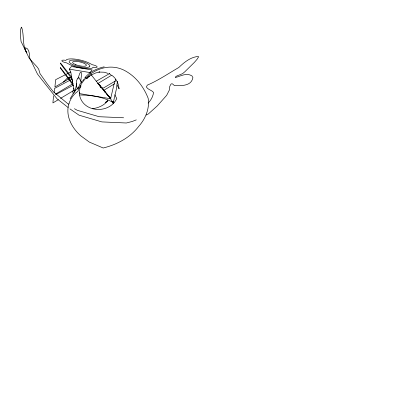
<?xml version="1.0" encoding="UTF-8"?>
<svg xmlns="http://www.w3.org/2000/svg" width="407" height="407" viewBox="0 0 407 407"><rect width="100%" height="100%" fill="white"/><g stroke="black" fill="none" stroke-linecap="round" stroke-linejoin="round"><path stroke-width="0.61" d="M117.399 81.329L116.382 89.158L113.085 103.454L110.47 98.453L98.377 83.801M53.546 95.767L52.91 102.91L58.338 99.674M54.162 92.633L54.538 88.441L72.044 79.121L60.709 63.924L60.501 62.973L71.688 77.172L73.189 85.419M79.268 92.364L79.268 92.353C80.082 112.312 108.689 115.354 116.784 98.55L114.82 94.811M119.042 88.833L119.048 88.762C118.625 83.486 116.143 78.225 111.711 75.193M79.843 88.874L79.334 93.585M80.749 81.349L81.42 75.381L81.202 72.181L80.408 72.395L79.747 73.428L77.961 78.541M74.929 91.58L76.76 83.664M80.383 87.281L80.988 85.735L79.803 88.573M77.874 88.787L80.133 83.694L82.092 81.171M115.72 79.375L113.94 84.483L110.623 98.743L106.492 93.625M70.116 98.779L74.4 91.707M82.677 80.947L83.893 79.233M69.246 69.129L71.429 66.494L92.14 69.918L89.957 72.553L69.246 69.129L70.742 71.993L71.688 77.177M148.163 103.108C150.936 100.208 153.134 96.434 153.531 92.389C151.577 90.003 147.909 89.749 146.367 86.93L147.344 85.109C158.455 80.367 168.325 73.535 178.805 67.506C184.178 62.296 190.68 56.965 198.418 56.441L198.418 57.178L196.907 59.488L194.383 62.363L184.737 71.851L182.519 73.687L176.49 76.129L175.285 77.116L175.381 77.518C180.733 76.17 186.635 72.38 191.972 75.936L192.918 77.645C191.356 86.264 181.156 85.791 174.4 85.587L172.649 84.01L171.886 83.725L170.915 84.157L169.755 86.437L169.485 89.779L166.672 95.335L157.229 105.947L148.418 113.899L146.199 115.054M85.022 77.559C89.81 71.8 96.958 68.457 104.161 66.819M89.652 76.007L86.482 78.693L87.098 78.078M63.304 82.097L67.674 77.808L71.113 77.264L67.674 77.808M86.482 78.693L88.604 76.684M75.387 90.435L78.744 87.281M77.544 88.36L78.643 87.378M84.534 78.327L85.699 77.33M107.972 100.463L105.204 102.681L107.738 100.641C104.131 105.581 98.118 107.982 92.226 108.766M111.564 75.244L98.062 83.42L102.885 89.102M114.53 83.811L103.77 90.339L110.719 98.56M89.087 76.399L91.646 74.852M55.571 94.068L72.889 83.735L72.105 79.462M60.511 98.377L74.084 90.278L73.703 88.207M71.164 77.483L54.925 87.022L55.632 79.691L70.742 71.993M115.318 81.029L102.366 88.634M90.954 74.461L96.261 81.237L109.732 73.499M91.824 74.746L95.457 73.041L99.583 71.963L98.926 72.044L104.238 72.222L108.064 73.397M55.79 94.566L73.174 85.282L60.48 68.234L60.307 67.481L72.894 83.745M136.269 119.882L132.244 121.474L126.333 122.99L101.872 121.907L79.029 115.176L69.973 108.923M79.731 94.999C90.822 94.994 102.422 96.815 112.317 101.989M123.601 117.771L99.16 116.723L77.284 110.297L74.45 108.72M110.338 98.377L107.621 98.25L79.441 93.59M85.231 68.635L78.185 67.47A14.148 3.861 13 0 1 68.844 64.062L66.545 62.846A4.136 1.129 13 0 1 61.895 60.908A4.136 1.129 13 0 1 65.201 60.282L65.837 60.409L66.55 59.671A14.148 3.861 13 0 1 90.135 63.568L92.435 64.779A4.136 1.129 13 0 1 97.09 66.723A4.136 1.129 13 0 1 93.778 67.348L93.147 67.221L92.43 67.959A14.148 3.861 13 0 1 85.231 68.635L85.333 68.788M109.061 73.53L110.918 74.695M68.122 107.494L57.041 98.799L41.824 79.66L37.444 73.982L29.757 58.064C29.37 54.736 29.609 48.591 25.458 47.716L25.025 49.018L26.882 52.976C21.892 45.33 24.501 35.587 21.602 27.218L21.373 27.198C19.378 31.644 20.64 36.823 21.052 41.438L29.38 58.562L37.042 66.88L38.68 69.134L40.008 73.626L47.11 83.725L53.353 91.743L68.478 104.253M104.09 90.522L110.796 98.692M113.171 101.46L113.985 102.427M96.261 81.237L103.907 90.496M97.751 83.165L99.237 85.088M99.974 86.055L101.089 87.5L98.046 83.242L101.145 87.515M103.5 90.13L105.011 92.124M112.195 101.602L113.329 103.098M108.399 95.945L110.668 98.937M112.932 101.928L113.69 102.925M102.015 87.357L102.686 88.395M104.034 90.481L105.377 92.567M117.099 85.022L119.053 88.777M89.957 72.553L90.456 73.509M81.553 82.555L79.09 77.859L78.805 77.6L77.961 78.113A5.306 1.343 -73.2 0 0 76.44 81.034L76.455 86.187L77.559 89.077M74.512 92.297L74.084 90.278M73.174 85.282L74.395 91.951M72.746 90.965L73.102 93.422M68.992 103.602C65.069 115.705 71.917 128.113 80.912 135.918L89.367 142.099L103.2 148C116.804 144.658 130.077 137.729 138.721 126.348C145.538 118.783 149.842 108.415 148.133 98.168C143.834 87.332 136.655 77.554 126.496 71.566C108.064 60.256 84.412 71.856 77.915 91.295C73.672 94.129 70.442 98.753 68.992 103.602M89.194 66.921L87.927 67.333A10.607 2.895 13 0 1 70.482 63.355A10.607 2.895 13 0 1 78.668 60.679A10.607 2.895 13 0 1 89.194 66.921M75.488 64.571A7.072 1.928 13 0 0 86.365 65.471A7.072 1.928 13 0 0 76.623 61.401A7.072 1.928 13 0 0 75.488 64.571"/></g></svg>
